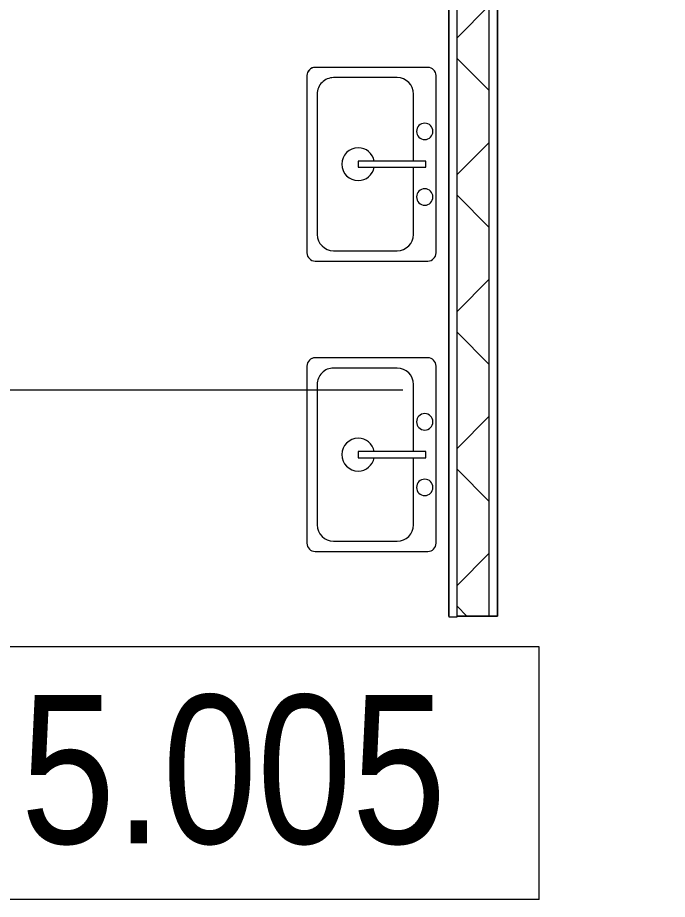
# Model space of a CAD drawing. Header units: millimetres. Extents: x 48966 to 155647, y -43515 to 26217.
# Drawn here: x 57855 to 59869, y 17939 to 20671 of the extents above; entities that cross this region are included whole.
import ezdxf

# ---------------------------------------------------------------- set-up
doc = ezdxf.new("R2010")
doc.units = ezdxf.units.MM
doc.linetypes.add('Осевые', pattern=[6350, 1270, -952.5, 3175, -952.5])
for name, color, linetype, lineweight in [('Марки помещений', 7, 'Continuous', 9), ('Обобщенные модели', 7, 'Continuous', 9), ('Обобщенные модели-1', 7, 'Continuous', 18), ('Общие ребра', 7, 'Continuous', 9), ('Оси-2', 7, 'Осевые', 9), ('Перекрытия', 7, 'Continuous', 9), ('Сантехнические приборы', 7, 'Continuous', 9), ('Стены-1', 7, 'Continuous', 18), ('Штриховка разреза-1', 7, 'Continuous', 9)]:
    doc.layers.add(name, color=color, linetype=linetype, lineweight=lineweight)
doc.styles.add('Arial Narrow_1', font='Arial Narrow.ttf', dxfattribs={"height": 460})

# ---------------------------------------------------------------- blocks, each defined once
blk = doc.blocks.new('Обвязочная балка 1 - Обвязочная балка 1-1451838-План 5-го этажа на отм_ _12_600')
at = {"layer": 'Обобщенные модели'}
for radius in [4129, 4099.1]:
    blk.add_arc((60831.6, 20067.1), radius, 90, 179.9999, dxfattribs=at)
at = {"layer": 'Обобщенные модели-1'}
for radius in [4139.9, 4135.9, 4093.9, 4089.9]:
    blk.add_arc((60831.6, 20067.1), radius, 90, 179.9999, dxfattribs=at)
blk = doc.blocks.new('Раковина-Одиночная-2D - 600 x 400 мм-5036550-План 5-го этажа на отм_ _12_600')
at = {"layer": 'Сантехнические приборы'}
for p, q in [((606.3, 515), (57.1, 515)), ((606.3, 515), (57.1, 515)), ((31.7, 489.6), (31.7, 140.4)), ((31.7, 489.6), (31.7, 140.4)), ((549.1, 483.3), (114.2, 483.3)), ((631.7, 140.4), (631.7, 489.6)), ((631.7, 140.4), (631.7, 489.6)), ((63.4, 432.5), (63.4, 235.7)), ((599.9, 235.7), (599.9, 432.5)), ((341.2, 356.3), (322.2, 356.3)), ((322.2, 356.3), (322.2, 146.8)), ((341.2, 146.8), (341.2, 356.3)), ((114.2, 184.9), (322.2, 184.9)), ((341.2, 184.9), (549.1, 184.9)), ((322.2, 146.8), (341.2, 146.8)), ((57.1, 115), (606.3, 115)), ((57.1, 115), (606.3, 115)), ((131.8, 75), (691.8, 75))]:
    blk.add_line(p, q, dxfattribs=at)
for centre, radius, start, end in [((57.1, 489.6), 25.4, 90, 180), ((57.1, 489.6), 25.4, 90, 180), ((606.3, 489.6), 25.4, 0, 90), ((606.3, 489.6), 25.4, 360, 90), ((114.2, 432.5), 50.8, 90, 180), ((549.1, 432.5), 50.8, 360, 90), ((331.7, 356.3), 50.8, 360, 180), ((331.7, 356.3), 50.8, 180, 259.1931), ((331.7, 356.3), 50.8, 280.8069, 0), ((114.2, 235.7), 50.8, 180, 270), ((549.1, 235.7), 50.8, 270, 0), ((230.1, 150), 25.4, 360, 180), ((433.3, 150), 25.4, 360, 180), ((57.1, 140.4), 25.4, 180, 270), ((57.1, 140.4), 25.4, 180, 270), ((230.1, 150), 25.4, 180, 360), ((433.3, 150), 25.4, 180, 360), ((606.3, 140.4), 25.4, 270, 360), ((606.3, 140.4), 25.4, 270, 0)]:
    blk.add_arc(centre, radius, start, end, dxfattribs=at)
blk = doc.blocks.new('Марка помещения_Р - Марка помещения-4575829-План 5-го этажа на отм_ _12_600')
at = {"layer": 'Марки помещений'}
for p, q in [((-4.79375, -1.95625), (-4.79375, 1.95625)), ((4.79375, 1.95625), (-4.79375, 1.95625)), ((4.79375, -1.95625), (4.79375, 1.95625)), ((4.79375, -1.95625), (-4.79375, -1.95625))]:
    blk.add_line(p, q, dxfattribs=at)

msp = doc.modelspace()

# ---------------------------------------------------------------- hatches: boundary and pattern name
at = {"layer": 'Штриховка разреза-1'}
h = msp.add_hatch(dxfattribs=at)
h.set_pattern_fill('FP_3', color=256, style=0, pattern_type=2)
h.set_pattern_definition([(45, (0, 0), (-212.132, 212.132), []), (135, (0, 0), (-212.132, -212.132), [])])
h.paths.add_polyline_path([(59317, 18817.1), (59317, 21617.1), (59217, 21617.1), (59217, 18817.1)], flags=0)

# ---------------------------------------------------------------- linework, layer by layer
at = {"layer": 'Общие ребра'}
for p, q in [((59192, 21617.1), (59192, 18817.1)), ((59217, 18817.1), (59217, 21617.1)), ((59317, 18817.1), (59317, 21617.1)), ((59342, 18817.1), (59342, 21617.1)), ((59192, 18817.1), (59192, 18815.1)), ((59217, 18815.1), (59217, 18817.1)), ((59217, 18817.1), (59317, 18817.1)), ((59317, 18817.1), (59342, 18817.1))]:
    msp.add_line(p, q, dxfattribs=at)
at = {"layer": 'Оси-2'}
msp.add_line((150171.6, 19517.1), (50565.6, 19517.1), dxfattribs=at)
at = {"layer": 'Перекрытия'}
for p, q in [((59192, 18817.1), (59192, 21617.1)), ((59342, 21617.1), (59342, 18817.1)), ((59342, 18817.1), (59217, 18817.1))]:
    msp.add_line(p, q, dxfattribs=at)
at = {"layer": 'Стены-1'}
msp.add_line((59192, 18815.1), (59217, 18815.1), dxfattribs=at)

# ---------------------------------------------------------------- block references
at = {"layer": 'Марки помещений', "xscale": 199.9999999999999, "yscale": 199.9999999999999, "zscale": 199.9999999999999}
msp.add_blockref('Марка помещения_Р - Марка помещения-4575829-План 5-го этажа на отм_ _12_600', (58512.8, 18330.4), dxfattribs=at)
at = {"layer": 'Обобщенные модели'}
msp.add_blockref('Обвязочная балка 1 - Обвязочная балка 1-1451838-План 5-го этажа на отм_ _12_600', (0, 0), dxfattribs=at)
at = {"layer": 'Сантехнические приборы', "rotation": 90}
for p in [(59267, 19885.4), (59267, 18985.5)]:
    msp.add_blockref('Раковина-Одиночная-2D - 600 x 400 мм-5036550-План 5-го этажа на отм_ _12_600', p, dxfattribs=at)

# ---------------------------------------------------------------- texts
at = {"layer": 'Марки помещений', "insert": (57864.9, 18572.3), "char_height": 460, "width": 1587.341, "attachment_point": 1, "style": 'Arial Narrow_1'}
msp.add_mtext('5.005', dxfattribs=at)

doc.saveas('drawing.dxf')
